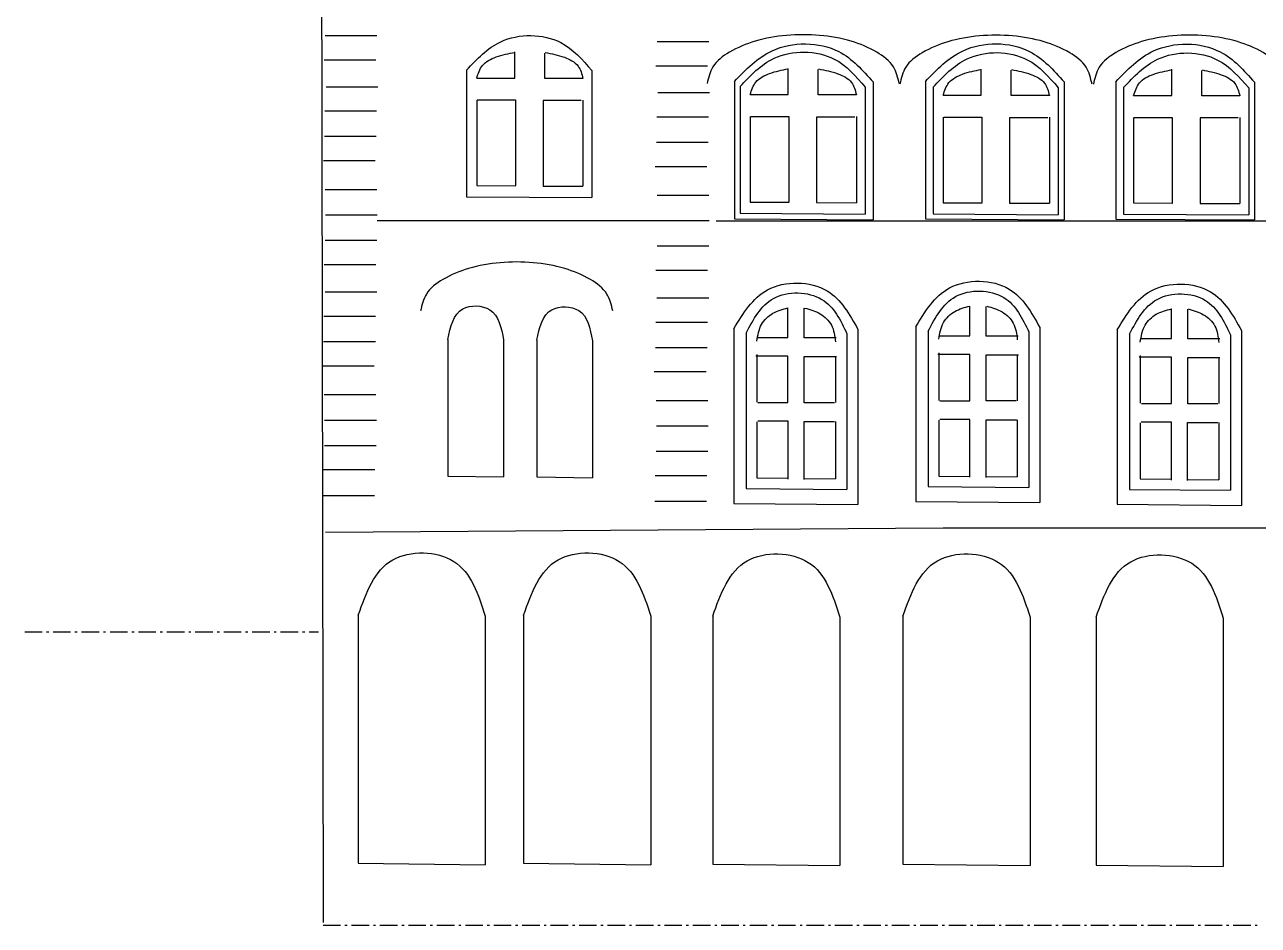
# Model space of a CAD drawing. Extents: x -12 to 217, y 107 to 256.
# Drawn here: x -12.1 to 100.7, y 106.9 to 189.2 of the extents above; entities that cross this region are included whole.
import ezdxf

# ---------------------------------------------------------------- set-up
doc = ezdxf.new("R2010")
doc.units = 0
doc.layers.add('Layer_1', color=7, linetype='CONTINUOUS')

msp = doc.modelspace()

# ---------------------------------------------------------------- linework, layer by layer
at = {"layer": 'Layer_1', "color": 7}
for points in [[(15.026657, 196.85255), (15.160928, 107.10499), (15.167528, 107.10504)], [(29.212071, 184.32529), (32.696323, 184.32529), (32.696321, 186.7179)], [(38.917363, 184.28778), (35.43311, 184.28778), (35.433113, 186.61165)], [(54.211566, 182.81758), (57.695816, 182.81758), (57.695816, 185.21019)], [(63.916856, 182.78007), (60.432606, 182.78007), (60.432606, 185.10395)], [(71.854716, 182.75809), (75.338966, 182.75809), (75.338966, 185.1507)], [(81.560006, 182.72058), (78.075756, 182.72058), (78.075756, 185.04445)], [(89.265746, 182.73106), (92.750006, 182.73106), (92.749996, 185.12367)], [(98.971036, 182.69355), (95.486786, 182.69355), (95.486786, 185.01743)], [(29.212071, 182.31772), (29.212071, 174.49722), (32.785475, 174.47532)], [(29.257669, 182.32179), (32.741922, 182.32179), (32.741922, 174.50577)], [(38.765251, 182.26944), (35.280998, 182.26944), (35.280998, 174.45342)], [(38.765254, 182.26944), (35.281001, 182.26944), (35.281001, 174.45342), (38.917363, 174.43772)], [(38.917363, 182.31529), (38.917363, 174.43774)], [(54.211566, 180.81001), (54.211566, 172.98952), (57.784966, 172.96762)], [(54.257166, 180.81408), (57.741416, 180.81408), (57.741416, 172.99806)], [(63.764746, 180.76173), (60.280496, 180.76173), (60.280496, 172.94571)], [(63.764746, 180.76173), (60.280496, 180.76173), (60.280496, 172.94571), (63.916856, 172.93001)], [(63.916856, 180.80758), (63.916856, 172.93003)], [(71.854716, 180.75052), (71.854716, 172.93002), (75.428116, 172.90812)], [(71.900316, 180.75459), (75.384566, 180.75459), (75.384566, 172.93857)], [(81.407896, 180.70224), (77.923646, 180.70224), (77.923646, 172.88622)], [(81.407896, 180.70224), (77.923646, 180.70224), (77.923646, 172.88622), (81.560006, 172.87052)], [(81.560006, 180.74809), (81.560006, 172.87054)], [(89.265746, 180.72349), (89.265746, 172.903), (92.839156, 172.8811)], [(89.311346, 180.72756), (92.795596, 180.72756), (92.795596, 172.91154)], [(98.818926, 180.67521), (95.334676, 180.67521), (95.334676, 172.85919)], [(98.818936, 180.67521), (95.334676, 180.67521), (95.334676, 172.85919), (98.971036, 172.84349)], [(98.971036, 180.72106), (98.971036, 172.84351)], [(54.867866, 160.5879), (57.660436, 160.5879), (57.660436, 163.3011)], [(62.083506, 160.55967), (59.154866, 160.55967), (59.154866, 163.27287)], [(71.499576, 160.75841), (74.292146, 160.75841), (74.292146, 163.47161)], [(78.715206, 160.73018), (75.786566, 160.73018), (75.786566, 163.44338)], [(89.922056, 160.50139), (92.714626, 160.50139), (92.714626, 163.21459)], [(97.137686, 160.47316), (94.209056, 160.47316), (94.209056, 163.18636)], [(26.56027, 160.42768), (26.56027, 147.922722), (31.667258, 147.847033)], [(31.667258, 160.379957), (31.667258, 147.847033)], [(34.691209, 160.351991), (34.691209, 147.847033), (39.798197, 147.771344)], [(39.798197, 160.304268), (39.798197, 147.771344)], [(54.816686, 159.03664), (54.816686, 154.68298)], [(71.554246, 154.82571), (74.292146, 154.82571), (74.292146, 159.0516), (71.353916, 159.0516)], [(71.448386, 159.20715), (71.448386, 154.85349)], [(78.536126, 154.79748), (75.786566, 154.79748), (75.786566, 159.02337), (78.737306, 159.02337)], [(78.631976, 159.06119), (78.631976, 154.82464)], [(54.922546, 154.6552), (57.660436, 154.6552), (57.660436, 158.88109), (54.722206, 158.88109)], [(61.904416, 154.62697), (59.154866, 154.62697), (59.154866, 158.85286), (62.105606, 158.85286)], [(62.000266, 158.89068), (62.000266, 154.65413)], [(89.976726, 154.56869), (92.714626, 154.56869), (92.714626, 158.79458), (89.776396, 158.79458)], [(89.870876, 158.95013), (89.870876, 154.59647)], [(96.958606, 154.54046), (94.209046, 154.54046), (94.209046, 158.76635), (97.159786, 158.76635)], [(97.054456, 158.80417), (97.054456, 154.56762)], [(54.816686, 152.88467), (54.816686, 147.76053), (57.638746, 147.73083)], [(57.671616, 147.64555), (57.671616, 152.94254), (54.905406, 152.94254)], [(59.143686, 147.61732), (59.143686, 152.91431), (61.909896, 152.91431)], [(62.000266, 152.91155), (62.000266, 147.68486)], [(71.448386, 153.05518), (71.448386, 147.93104), (74.270456, 147.90134)], [(74.303316, 147.81606), (74.303316, 153.11305), (71.537116, 153.11305)], [(75.775396, 147.78783), (75.775396, 153.08482), (78.541596, 153.08482)], [(78.631976, 153.08206), (78.631976, 147.85536)], [(89.870876, 152.79816), (89.870876, 147.67402), (92.692936, 147.64432)], [(92.725796, 147.55904), (92.725796, 152.85603), (89.959596, 152.85603)], [(94.197876, 147.53081), (94.197876, 152.8278), (96.964076, 152.8278)], [(97.054456, 152.82504), (97.054456, 147.59834)], [(75.822306, 147.88496), (78.631976, 147.85536)], [(59.190596, 147.71445), (62.000266, 147.68485)], [(94.244786, 147.62794), (97.054456, 147.59834)], [(18.376163, 135.207243), (18.376163, 112.534503), (29.99475, 112.397271)], [(29.99475, 135.120716), (29.99475, 112.397271)], [(33.495863, 135.207243), (33.495863, 112.534503), (45.11445, 112.397271)], [(45.11445, 135.120716), (45.11445, 112.397271)], [(50.784393, 135.120713), (50.784393, 112.447973), (62.40298, 112.310741)], [(62.40298, 135.034186), (62.40298, 112.310741)], [(68.172063, 135.120713), (68.172063, 112.447973), (79.79065, 112.310741)], [(79.79065, 135.034186), (79.79065, 112.310741)], [(85.838563, 135.034193), (85.838563, 112.361453), (97.45715, 112.224221)], [(97.45715, 134.947666), (97.45715, 112.224221)]]:
    msp.add_lwpolyline(points, dxfattribs=at)
at = {"layer": 'Layer_1', "color": 5}
for points in [[(15.366512, 188.20553), (20.094222, 188.20553)], [(45.704169, 187.67635), (50.431876, 187.67635)], [(15.257861, 185.98352), (19.985571, 185.98352)], [(28.29046, 185.054227), (28.29046, 173.468657), (39.731312, 173.398533)], [(39.731312, 185.010012), (39.731312, 173.398533)], [(45.595518, 185.45434), (50.323226, 185.45434)], [(52.775498, 184.015123), (52.775498, 171.443852), (65.450847, 171.367761)], [(65.450847, 183.967146), (65.450847, 171.367761)], [(70.227659, 184.019923), (70.227659, 171.448652), (82.903008, 171.372561)], [(82.903008, 183.971946), (82.903008, 171.372561)], [(87.638659, 183.992923), (87.638659, 171.421652), (100.314008, 171.345561)], [(100.314008, 183.944946), (100.314008, 171.345561)], [(15.43529, 183.53506), (20.163, 183.53506)], [(45.772947, 183.00588), (50.500656, 183.00588)], [(53.28999, 183.546527), (53.28999, 171.960957), (64.730842, 171.890833)], [(64.730842, 183.502312), (64.730842, 171.890833)], [(70.93316, 183.487027), (70.93316, 171.901457), (82.374012, 171.831333)], [(82.374012, 183.442812), (82.374012, 171.831333)], [(88.34416, 183.460027), (88.34416, 171.874457), (99.785012, 171.804333)], [(99.785012, 183.415812), (99.785012, 171.804333)], [(15.326642, 181.31304), (20.054352, 181.31304)], [(45.664299, 180.78387), (50.392006, 180.78387)], [(15.29772, 178.99959), (20.02543, 178.99959)], [(45.635377, 178.47042), (50.363086, 178.47042)], [(15.189072, 176.77758), (19.916782, 176.77758)], [(45.526729, 176.24841), (50.254436, 176.24841)], [(15.355161, 174.14854), (20.082871, 174.14854)], [(45.692818, 173.61937), (50.420526, 173.61937)], [(15.392171, 171.82249), (20.119881, 171.82249)], [(20.119881, 171.29332), (45.729828, 171.29332)], [(45.729828, 171.29332), (50.457536, 171.29332)], [(51.112786, 171.26471), (155.12075, 171.26471)], [(15.363252, 169.50904), (20.090962, 169.50904)], [(45.700907, 168.97987), (50.428616, 168.97987)], [(15.254601, 167.28703), (19.982311, 167.28703)], [(45.592258, 166.75786), (50.319966, 166.75786)], [(15.35206, 164.76667), (20.07977, 164.76667)], [(45.689717, 164.2375), (50.417426, 164.2375)], [(15.243412, 162.54467), (19.971122, 162.54467)], [(45.581069, 162.01549), (50.308776, 162.01549)], [(52.71413, 161.395753), (52.71413, 145.438284), (64.061181, 145.341698)], [(64.061181, 161.334853), (64.061181, 145.341698)], [(69.3458, 161.566253), (69.3458, 145.608784), (80.692851, 145.512198)], [(80.692851, 161.505353), (80.692851, 145.512198)], [(87.7683, 161.309253), (87.7683, 145.351784), (99.115351, 145.255198)], [(15.21449, 160.23122), (19.9422, 160.23122)], [(53.839855, 160.99844), (53.839855, 146.800445), (63.060085, 146.714508)], [(63.060085, 160.944255), (63.060085, 146.714508)], [(70.471555, 161.16894), (70.471555, 146.970945), (79.691785, 146.885008)], [(79.691785, 161.114755), (79.691785, 146.885008)], [(88.894055, 160.91194), (88.894055, 146.713945), (98.114285, 146.628008)], [(98.114285, 160.857755), (98.114285, 146.628008)], [(99.115351, 161.248353), (99.115351, 145.255198)], [(45.552147, 159.70204), (50.279856, 159.70204)], [(15.105842, 158.0092), (19.833552, 158.0092)], [(45.443499, 157.48003), (50.171206, 157.48003)], [(15.271931, 155.38016), (19.999641, 155.38016)], [(45.609588, 154.85099), (50.337296, 154.85099)], [(15.308941, 153.0541), (20.036651, 153.0541)], [(45.646598, 152.52493), (50.374306, 152.52493)], [(15.280022, 150.74065), (20.007732, 150.74065)], [(45.617677, 150.21148), (50.345386, 150.21148)], [(15.171371, 148.51865), (19.899081, 148.51865)], [(45.509028, 147.98947), (50.236736, 147.98947)], [(15.145723, 146.15515), (19.873432, 146.15515)], [(45.483377, 145.62598), (50.211086, 145.62598)], [(15.387144, 142.79387), (71.863856, 143.19881)], [(71.863856, 143.1988), (133.76674, 143.1988)]]:
    msp.add_lwpolyline(points, dxfattribs=at)
for points, knots in [([(28.29046, 185.054227), (29.231613, 186.0602), (31.44985, 188.431214), (36.796805, 188.401709), (38.877384, 185.996985), (39.731312, 185.010019)], [0, 0, 0, 0, 4.046511, 9.537362, 13.359792, 13.359792, 13.359792, 13.359792]), ([(67.836383, 183.81255), (67.708061, 184.355066), (67.420945, 185.568933), (65.657057, 186.872094), (63.358266, 187.817706), (60.534857, 188.3113), (57.567613, 188.3113), (54.744204, 187.817706), (52.445414, 186.872094), (50.681526, 185.568933), (50.394409, 184.355066), (50.266088, 183.81255)], [0, 0, 0, 0, 1.628454, 3.643632, 6.196662, 9.127215, 12.149042, 15.079596, 17.632625, 19.647803, 21.276256, 21.276256, 21.276256, 21.276256]), ([(52.775498, 184.015123), (53.822349, 185.105687), (56.301692, 187.688562), (62.17303, 187.658892), (64.500697, 185.037288), (65.450847, 183.967154)], [0, 0, 0, 0, 4.445616, 10.528922, 14.72492, 14.72492, 14.72492, 14.72492]), ([(85.464065, 183.7683), (85.335743, 184.310816), (85.048627, 185.524683), (83.284739, 186.827844), (80.985948, 187.773456), (78.162539, 188.26705), (75.195295, 188.26705), (72.371886, 187.773456), (70.073095, 186.827844), (68.309207, 185.524683), (68.022091, 184.310816), (67.893769, 183.7683)], [0, 0, 0, 0, 1.628454, 3.643632, 6.196662, 9.127215, 12.149042, 15.079596, 17.632626, 19.647803, 21.276257, 21.276257, 21.276257, 21.276257]), ([(70.227659, 184.019923), (71.27451, 185.110487), (73.753853, 187.693362), (79.625191, 187.663692), (81.952858, 185.042088), (82.903008, 183.971954)], [0, 0, 0, 0, 4.445616, 10.528922, 14.72492, 14.72492, 14.72492, 14.72492]), ([(103.15777, 183.77621), (103.029449, 184.318725), (102.742333, 185.532592), (100.978447, 186.835754), (98.679658, 187.781367), (95.856249, 188.27496), (92.889005, 188.27496), (90.065596, 187.781366), (87.766806, 186.835754), (86.002918, 185.532593), (85.715801, 184.318726), (85.58748, 183.77621)], [0, 0, 0, 0, 1.628453, 3.64363, 6.196658, 9.127212, 12.149038, 15.079592, 17.632621, 19.647799, 21.276253, 21.276253, 21.276253, 21.276253]), ([(87.638659, 183.992923), (88.68551, 185.083487), (91.164853, 187.666362), (97.036191, 187.636692), (99.363858, 185.015088), (100.314008, 183.944954)], [0, 0, 0, 0, 4.445616, 10.528922, 14.72492, 14.72492, 14.72492, 14.72492]), ([(53.28999, 183.546527), (54.231143, 184.5525), (56.44938, 186.923514), (61.796335, 186.894009), (63.876914, 184.489285), (64.730842, 183.502319)], [0, 0, 0, 0, 4.046511, 9.537362, 13.359792, 13.359792, 13.359792, 13.359792]), ([(70.93316, 183.487027), (71.874313, 184.493), (74.09255, 186.864014), (79.439505, 186.834509), (81.520084, 184.429785), (82.374012, 183.442819)], [0, 0, 0, 0, 4.046511, 9.537362, 13.359792, 13.359792, 13.359792, 13.359792]), ([(88.34416, 183.460027), (89.285313, 184.466), (91.50355, 186.837014), (96.850505, 186.807509), (98.931084, 184.402785), (99.785012, 183.415819)], [0, 0, 0, 0, 4.046511, 9.537362, 13.359792, 13.359792, 13.359792, 13.359792]), ([(41.646319, 163.03233), (41.517997, 163.574846), (41.230881, 164.788713), (39.466993, 166.091874), (37.168202, 167.037486), (34.344793, 167.53108), (31.37755, 167.53108), (28.554141, 167.037486), (26.25535, 166.091874), (24.491462, 164.788713), (24.204346, 163.574846), (24.076024, 163.03233)], [0, 0, 0, 0, 1.628454, 3.643632, 6.196662, 9.127215, 12.149041, 15.079595, 17.632624, 19.647802, 21.276256, 21.276256, 21.276256, 21.276256]), ([(52.71413, 161.395753), (53.566511, 162.806108), (55.403685, 165.845909), (61.602888, 165.758313), (63.294676, 162.714111), (64.061181, 161.334862)], [0, 0, 0, 0, 4.713981, 10.160252, 14.671944, 14.671944, 14.671944, 14.671944]), ([(69.3458, 161.566253), (70.198181, 162.976608), (72.035355, 166.016409), (78.234558, 165.928813), (79.926346, 162.884611), (80.692851, 161.505362)], [0, 0, 0, 0, 4.713981, 10.160252, 14.671944, 14.671944, 14.671944, 14.671944]), ([(53.839855, 160.99844), (54.506675, 162.260865), (55.903536, 164.905408), (61.185253, 164.816413), (62.462993, 162.177456), (63.060085, 160.944264)], [0, 0, 0, 0, 4.042341, 8.467943, 12.350256, 12.350256, 12.350256, 12.350256]), ([(70.471555, 161.16894), (71.138375, 162.431365), (72.535236, 165.075908), (77.816953, 164.986913), (79.094693, 162.347956), (79.691785, 161.114764)], [0, 0, 0, 0, 4.042341, 8.467943, 12.350256, 12.350256, 12.350256, 12.350256]), ([(87.7683, 161.309253), (88.620681, 162.719608), (90.457855, 165.759409), (96.657058, 165.671813), (98.348846, 162.627611), (99.115351, 161.248362)], [0, 0, 0, 0, 4.713981, 10.160252, 14.671944, 14.671944, 14.671944, 14.671944]), ([(88.894055, 160.91194), (89.560875, 162.174365), (90.957736, 164.818908), (96.239453, 164.729913), (97.517193, 162.090956), (98.114285, 160.857764)], [0, 0, 0, 0, 4.042341, 8.467943, 12.350256, 12.350256, 12.350256, 12.350256]), ([(-12.1147, 133.695), (-12.051093, 133.695), (-11.805344, 133.695), (-11.271944, 133.695), (-10.802152, 133.695), (-10.5145, 133.695)], [0, 0, 0, 0, 0.190822, 0.737244, 1.6002, 1.6002, 1.6002, 1.6002]), ([(-10.1137, 133.695), (-10.091751, 133.695), (-10.047553, 133.695), (-9.980807, 133.695), (-9.936009, 133.695), (-9.91346, 133.695)], [0, 0, 0, 0, 0.065847, 0.132593, 0.20024, 0.20024, 0.20024, 0.20024]), ([(-9.51397, 133.695), (-9.347488, 133.695), (-9.003071, 133.695), (-8.470028, 133.695), (-8.103466, 133.695), (-7.91484, 133.695)], [0, 0, 0, 0, 0.499445, 1.033252, 1.59913, 1.59913, 1.59913, 1.59913]), ([(-7.51518, 133.695), (-7.493101, 133.695), (-7.448831, 133.695), (-7.382258, 133.695), (-7.337763, 133.695), (-7.31546, 133.695)], [0, 0, 0, 0, 0.066237, 0.13281, 0.19972, 0.19972, 0.19972, 0.19972]), ([(-6.91507, 133.695), (-6.742405, 133.695), (-6.391763, 133.695), (-5.858243, 133.695), (-5.497389, 133.695), (-5.31451, 133.695)], [0, 0, 0, 0, 0.517996, 1.051924, 1.60056, 1.60056, 1.60056, 1.60056]), ([(-4.91474, 133.695), (-4.89253, 133.695), (-4.848052, 133.695), (-4.781249, 133.695), (-4.736655, 133.695), (-4.71433, 133.695)], [0, 0, 0, 0, 0.066629, 0.133434, 0.20041, 0.20041, 0.20041, 0.20041]), ([(-4.31389, 133.695), (-4.138744, 133.695), (-3.785688, 133.695), (-3.252254, 133.695), (-2.893967, 133.695), (-2.71359, 133.695)], [0, 0, 0, 0, 0.525437, 1.05917, 1.6003, 1.6003, 1.6003, 1.6003]), ([(-2.31331, 133.695), (-2.291116, 133.695), (-2.2467, 133.695), (-2.180037, 133.695), (-2.135568, 133.695), (-2.11332, 133.695)], [0, 0, 0, 0, 0.066583, 0.133247, 0.19999, 0.19999, 0.19999, 0.19999]), ([(-1.71328, 133.695), (-1.536697, 133.695), (-1.182326, 133.695), (-0.64922, 133.695), (-0.292697, 133.695), (-0.113962, 133.695)], [0, 0, 0, 0, 0.529748, 1.063114, 1.599318, 1.599318, 1.599318, 1.599318]), ([(0.285028, 133.695), (0.307242, 133.695), (0.351676, 133.695), (0.418338, 133.695), (0.462786, 133.695), (0.485013, 133.695)], [0, 0, 0, 0, 0.066641, 0.133303, 0.199985, 0.199985, 0.199985, 0.199985]), ([(0.884207, 133.695), (1.062034, 133.695), (1.417641, 133.695), (1.950732, 133.695), (2.305996, 133.695), (2.48348, 133.695)], [0, 0, 0, 0, 0.533481, 1.066821, 1.599273, 1.599273, 1.599273, 1.599273]), ([(2.88368, 133.695), (2.90597, 133.695), (2.950538, 133.695), (3.017371, 133.695), (3.061914, 133.695), (3.08418, 133.695)], [0, 0, 0, 0, 0.06687, 0.133703, 0.2005, 0.2005, 0.2005, 0.2005]), ([(3.48416, 133.695), (3.663355, 133.695), (4.020417, 133.695), (4.553747, 133.695), (4.907881, 133.695), (5.08415, 133.695)], [0, 0, 0, 0, 0.537586, 1.071184, 1.59999, 1.59999, 1.59999, 1.59999]), ([(5.48441, 133.695), (5.50669, 133.695), (5.551216, 133.695), (5.617952, 133.695), (5.662409, 133.695), (5.68462, 133.695)], [0, 0, 0, 0, 0.06684, 0.133577, 0.20021, 0.20021, 0.20021, 0.20021]), ([(6.08411, 133.695), (6.265146, 133.695), (6.624202, 133.695), (7.157939, 133.695), (7.510639, 133.695), (7.68532, 133.695)], [0, 0, 0, 0, 0.543109, 1.077168, 1.60121, 1.60121, 1.60121, 1.60121]), ([(8.08492, 133.695), (8.107173, 133.695), (8.151611, 133.695), (8.218164, 133.695), (8.262465, 133.695), (8.28458, 133.695)], [0, 0, 0, 0, 0.066759, 0.133314, 0.19966, 0.19966, 0.19966, 0.19966]), ([(8.68481, 133.695), (8.868622, 133.695), (9.230289, 133.695), (9.763386, 133.695), (10.11267, 133.695), (10.2841, 133.695)], [0, 0, 0, 0, 0.551437, 1.084999, 1.59929, 1.59929, 1.59929, 1.59929]), ([(10.6837, 133.695), (10.706132, 133.695), (10.750856, 133.695), (10.817722, 133.695), (10.862157, 133.695), (10.8843, 133.695)], [0, 0, 0, 0, 0.067296, 0.13417, 0.2006, 0.2006, 0.2006, 0.2006]), ([(11.2846, 133.695), (11.477219, 133.695), (11.848011, 133.695), (12.381511, 133.695), (12.722393, 133.695), (12.8851, 133.695)], [0, 0, 0, 0, 0.577856, 1.112378, 1.6005, 1.6005, 1.6005, 1.6005]), ([(13.2858, 133.695), (13.30849, 133.695), (13.353389, 133.695), (13.420022, 133.695), (13.463965, 133.695), (13.4857, 133.695)], [0, 0, 0, 0, 0.06807, 0.134696, 0.1999, 0.1999, 0.1999, 0.1999]), ([(13.8852, 133.695), (14.042437, 133.695), (14.297667, 133.695), (14.586667, 133.695), (14.71843, 133.695), (14.7522, 133.695)], [0, 0, 0, 0, 0.471711, 0.765689, 0.867, 0.867, 0.867, 0.867]), ([(15.1679, 106.852), (15.228685, 106.852), (15.468744, 106.852), (16.001944, 106.852), (16.474359, 106.852), (16.7675, 106.852)], [0, 0, 0, 0, 0.182356, 0.720178, 1.5996, 1.5996, 1.5996, 1.5996]), ([(17.168, 106.852), (17.189843, 106.852), (17.233878, 106.852), (17.300444, 106.852), (17.345168, 106.852), (17.3677, 106.852)], [0, 0, 0, 0, 0.06553, 0.132104, 0.1997, 0.1997, 0.1997, 0.1997]), ([(17.7686, 106.852), (17.933054, 106.852), (18.275333, 106.852), (18.8086, 106.852), (19.177412, 106.852), (19.3684, 106.852)], [0, 0, 0, 0, 0.493363, 1.026837, 1.5998, 1.5998, 1.5998, 1.5998]), ([(19.7682, 106.852), (19.790202, 106.852), (19.834356, 106.852), (19.900822, 106.852), (19.945286, 106.852), (19.9676, 106.852)], [0, 0, 0, 0, 0.066007, 0.132459, 0.1994, 0.1994, 0.1994, 0.1994]), ([(20.3676, 106.852), (20.538216, 106.852), (20.886744, 106.852), (21.420378, 106.852), (21.783395, 106.852), (21.9685, 106.852)], [0, 0, 0, 0, 0.511848, 1.045585, 1.6009, 1.6009, 1.6009, 1.6009]), ([(22.3694, 106.852), (22.391586, 106.852), (22.436056, 106.852), (22.502889, 106.852), (22.547536, 106.852), (22.5699, 106.852)], [0, 0, 0, 0, 0.066559, 0.133407, 0.2005, 0.2005, 0.2005, 0.2005]), ([(22.9696, 106.852), (23.142457, 106.852), (23.493111, 106.852), (24.026444, 106.852), (24.386921, 106.852), (24.5696, 106.852)], [0, 0, 0, 0, 0.51857, 1.051963, 1.6, 1.6, 1.6, 1.6]), ([(24.9694, 106.852), (24.991567, 106.852062), (25.035967, 106.852186), (25.102666, 106.852816), (25.1472, 106.852938), (25.1695, 106.853)], [0, 0, 0, 0, 0.066501, 0.133202, 0.200103, 0.200103, 0.200103, 0.200103]), ([(25.5693, 106.853), (25.743369, 106.853), (26.095211, 106.853), (26.628478, 106.853), (26.987675, 106.853), (27.1691, 106.853)], [0, 0, 0, 0, 0.522207, 1.055526, 1.5998, 1.5998, 1.5998, 1.5998]), ([(27.57, 106.853), (27.592165, 106.853), (27.636556, 106.853), (27.703222, 106.853), (27.747723, 106.853), (27.77, 106.853)], [0, 0, 0, 0, 0.066496, 0.13317, 0.2, 0.2, 0.2, 0.2]), ([(28.1698, 106.853), (28.344581, 106.853), (28.697078, 106.853), (29.230178, 106.853), (29.588496, 106.853), (29.7691, 106.853)], [0, 0, 0, 0, 0.524344, 1.057489, 1.5993, 1.5993, 1.5993, 1.5993]), ([(30.17, 106.853), (30.192231, 106.853), (30.236744, 106.853), (30.303578, 106.853), (30.34818, 106.853), (30.3705, 106.853)], [0, 0, 0, 0, 0.066693, 0.133541, 0.2005, 0.2005, 0.2005, 0.2005]), ([(30.7703, 106.853), (30.945651, 106.853), (31.298767, 106.853), (31.832033, 106.853), (32.189949, 106.853), (32.3701, 106.853)], [0, 0, 0, 0, 0.526052, 1.059348, 1.5998, 1.5998, 1.5998, 1.5998]), ([(32.7699, 106.853), (32.792054, 106.853), (32.8364, 106.853), (32.902967, 106.853), (32.947379, 106.853), (32.9696, 106.853)], [0, 0, 0, 0, 0.066463, 0.133037, 0.1997, 0.1997, 0.1997, 0.1997]), ([(33.3691, 106.853), (33.54486, 106.853), (33.898411, 106.853), (34.431744, 106.853), (34.789317, 106.853), (34.9691, 106.853)], [0, 0, 0, 0, 0.527281, 1.060652, 1.6, 1.6, 1.6, 1.6]), ([(35.3693, 106.853), (35.391578, 106.853), (35.436156, 106.853), (35.503056, 106.853), (35.547678, 106.853), (35.57, 106.853)], [0, 0, 0, 0, 0.066833, 0.133733, 0.2007, 0.2007, 0.2007, 0.2007]), ([(35.97, 106.853), (36.145999, 106.853062), (36.499722, 106.853187), (37.032889, 106.853817), (37.390057, 106.853939), (37.5695, 106.854)], [0, 0, 0, 0, 0.527996, 1.061171, 1.5995, 1.5995, 1.5995, 1.5995]), ([(37.9686, 106.854), (37.990811, 106.854), (38.035256, 106.854), (38.101956, 106.854), (38.146444, 106.854), (38.1687, 106.854)], [0, 0, 0, 0, 0.066633, 0.133333, 0.2001, 0.2001, 0.2001, 0.2001]), ([(38.5681, 106.854), (38.744264, 106.854), (39.098111, 106.854), (39.631144, 106.854), (39.988014, 106.854), (40.1672, 106.854)], [0, 0, 0, 0, 0.528493, 1.061541, 1.5991, 1.5991, 1.5991, 1.5991]), ([(40.567, 106.854), (40.589243, 106.854), (40.633744, 106.854), (40.700511, 106.854), (40.745035, 106.854), (40.7673, 106.854)], [0, 0, 0, 0, 0.06673, 0.133504, 0.2003, 0.2003, 0.2003, 0.2003]), ([(41.1669, 106.854), (41.343441, 106.854), (41.697856, 106.854), (42.231456, 106.854), (42.588515, 106.854), (42.7677, 106.854)], [0, 0, 0, 0, 0.529622, 1.063244, 1.6008, 1.6008, 1.6008, 1.6008]), ([(43.1684, 106.854), (43.190544, 106.854), (43.234856, 106.854), (43.301356, 106.854), (43.345711, 106.854), (43.3679, 106.854)], [0, 0, 0, 0, 0.066433, 0.132933, 0.1995, 0.1995, 0.1995, 0.1995]), ([(43.7679, 106.854), (43.944488, 106.854), (44.298833, 106.854), (44.8321, 106.854), (45.188779, 106.854), (45.3677, 106.854)], [0, 0, 0, 0, 0.529763, 1.063037, 1.5998, 1.5998, 1.5998, 1.5998]), ([(45.7676, 106.854), (45.789819, 106.854), (45.834278, 106.854), (45.900978, 106.854), (45.945459, 106.854), (45.9677, 106.854)], [0, 0, 0, 0, 0.066656, 0.133378, 0.2001, 0.2001, 0.2001, 0.2001]), ([(46.3677, 106.854), (46.544398, 106.854), (46.898844, 106.854), (47.432078, 106.854), (47.788614, 106.854), (47.9674, 106.854)], [0, 0, 0, 0, 0.530093, 1.063341, 1.5997, 1.5997, 1.5997, 1.5997]), ([(48.3674, 106.854), (48.389611, 106.854), (48.434056, 106.854), (48.500756, 106.854), (48.545244, 106.854), (48.5675, 106.854)], [0, 0, 0, 0, 0.066633, 0.133333, 0.2001, 0.2001, 0.2001, 0.2001]), ([(48.9684, 106.855), (49.145165, 106.855), (49.499622, 106.855), (50.032689, 106.855), (50.38899, 106.855), (50.5676, 106.855)], [0, 0, 0, 0, 0.530296, 1.06337, 1.5992, 1.5992, 1.5992, 1.5992]), ([(50.9677, 106.855), (50.989844, 106.855), (51.034156, 106.855), (51.100656, 106.855), (51.145011, 106.855), (51.1672, 106.855)], [0, 0, 0, 0, 0.066433, 0.132933, 0.1995, 0.1995, 0.1995, 0.1995]), ([(51.5667, 106.855), (51.743546, 106.855), (52.098067, 106.855), (52.6311, 106.855), (52.987288, 106.855), (53.1658, 106.855)], [0, 0, 0, 0, 0.530537, 1.063563, 1.5991, 1.5991, 1.5991, 1.5991]), ([(53.5649, 106.855), (53.587201, 106.855), (53.631811, 106.855), (53.698744, 106.855), (53.743377, 106.855), (53.7657, 106.855)], [0, 0, 0, 0, 0.066904, 0.13383, 0.2008, 0.2008, 0.2008, 0.2008]), ([(54.1652, 106.855), (54.34222, 106.855), (54.697022, 106.855), (55.230356, 106.855), (55.586669, 106.855), (55.7652, 106.855)], [0, 0, 0, 0, 0.531059, 1.064407, 1.6, 1.6, 1.6, 1.6]), ([(56.1661, 106.855), (56.18821, 106.855), (56.232444, 106.855), (56.298811, 106.855), (56.343068, 106.855), (56.3652, 106.855)], [0, 0, 0, 0, 0.06633, 0.132704, 0.1991, 0.1991, 0.1991, 0.1991]), ([(56.7651, 106.855), (56.942186, 106.855), (57.297056, 106.855), (57.830389, 106.855), (58.186636, 106.855), (58.3651, 106.855)], [0, 0, 0, 0, 0.531259, 1.064607, 1.6, 1.6, 1.6, 1.6]), ([(58.7645, 106.855), (58.786644, 106.855), (58.830956, 106.855), (58.897456, 106.855), (58.941811, 106.855), (58.964, 106.855)], [0, 0, 0, 0, 0.066433, 0.132933, 0.1995, 0.1995, 0.1995, 0.1995]), ([(59.3634, 106.855), (59.54051, 106.855002), (59.895344, 106.855007), (60.428511, 106.855194), (60.784568, 106.855731), (60.9629, 106.856)], [0, 0, 0, 0, 0.53133, 1.064504, 1.599501, 1.599501, 1.599501, 1.599501]), ([(61.3624, 106.856), (61.384568, 106.856), (61.428911, 106.856), (61.495444, 106.856), (61.53981, 106.856), (61.562, 106.856)], [0, 0, 0, 0, 0.066504, 0.13303, 0.1996, 0.1996, 0.1996, 0.1996]), ([(61.9615, 106.856), (62.13882, 106.856), (62.494022, 106.856), (63.027656, 106.856), (63.383969, 106.856), (63.5624, 106.856)], [0, 0, 0, 0, 0.531959, 1.065607, 1.6009, 1.6009, 1.6009, 1.6009]), ([(63.9615, 106.856), (63.983635, 106.856), (64.027911, 106.856), (64.094344, 106.856), (64.138643, 106.856), (64.1608, 106.856)], [0, 0, 0, 0, 0.066404, 0.13283, 0.1993, 0.1993, 0.1993, 0.1993]), ([(64.5609, 106.856), (64.738156, 106.856), (65.093178, 106.856), (65.626478, 106.856), (65.982522, 106.856), (66.1608, 106.856)], [0, 0, 0, 0, 0.531767, 1.065067, 1.5999, 1.5999, 1.5999, 1.5999]), ([(66.5611, 106.856), (66.58331, 106.856), (66.627744, 106.856), (66.694411, 106.856), (66.738868, 106.856), (66.7611, 106.856)], [0, 0, 0, 0, 0.06663, 0.133304, 0.2, 0.2, 0.2, 0.2]), ([(67.1611, 106.856), (67.338433, 106.856), (67.693567, 106.856), (68.226967, 106.856), (68.583033, 106.856), (68.7613, 106.856)], [0, 0, 0, 0, 0.532, 1.0654, 1.6002, 1.6002, 1.6002, 1.6002]), ([(69.1611, 106.856), (69.183358, 106.856), (69.227867, 106.856), (69.294633, 106.856), (69.339142, 106.856), (69.3614, 106.856)], [0, 0, 0, 0, 0.066774, 0.133526, 0.2003, 0.2003, 0.2003, 0.2003]), ([(69.762, 106.856), (69.939419, 106.856), (70.294678, 106.856), (70.828178, 106.856), (71.184259, 106.856), (71.3625, 106.856)], [0, 0, 0, 0, 0.532256, 1.065778, 1.6005, 1.6005, 1.6005, 1.6005]), ([(71.7626, 106.856), (71.78471, 106.856), (71.828944, 106.856), (71.895311, 106.856), (71.939568, 106.856), (71.9617, 106.856)], [0, 0, 0, 0, 0.06633, 0.132704, 0.1991, 0.1991, 0.1991, 0.1991]), ([(72.3624, 106.856), (72.539797, 106.856269), (72.894978, 106.856808), (73.428311, 106.856993), (73.784247, 106.856998), (73.9624, 106.857)], [0, 0, 0, 0, 0.532193, 1.065541, 1.600001, 1.600001, 1.600001, 1.600001]), ([(74.9635, 106.857), (75.140909, 106.857), (75.496067, 106.857), (76.0293, 106.857), (76.385125, 106.857), (76.5632, 106.857)], [0, 0, 0, 0, 0.532226, 1.065474, 1.5997, 1.5997, 1.5997, 1.5997]), ([(76.9632, 106.857), (76.985501, 106.857), (77.030111, 106.857), (77.097044, 106.857), (77.141677, 106.857), (77.164, 106.857)], [0, 0, 0, 0, 0.066904, 0.13383, 0.2008, 0.2008, 0.2008, 0.2008]), ([(77.5631, 106.857), (77.740577, 106.857), (78.095811, 106.857), (78.629078, 106.857), (78.984868, 106.857), (79.1629, 106.857)], [0, 0, 0, 0, 0.53243, 1.065704, 1.5998, 1.5998, 1.5998, 1.5998]), ([(80.1639, 106.857), (80.341456, 106.857), (80.696811, 106.857), (81.230211, 106.857), (81.586056, 106.857), (81.7641, 106.857)], [0, 0, 0, 0, 0.532667, 1.066067, 1.6002, 1.6002, 1.6002, 1.6002]), ([(82.1632, 106.857), (82.18531, 106.857), (82.229544, 106.857), (82.295911, 106.857), (82.340168, 106.857), (82.3623, 106.857)], [0, 0, 0, 0, 0.06633, 0.132704, 0.1991, 0.1991, 0.1991, 0.1991]), ([(82.7626, 106.857), (82.940253, 106.857), (83.295789, 106.857), (83.829422, 106.857), (84.185402, 106.857), (84.3635, 106.857)], [0, 0, 0, 0, 0.532959, 1.066607, 1.6009, 1.6009, 1.6009, 1.6009]), ([(84.7625, 106.858), (84.784625, 106.858), (84.828867, 106.858), (84.895233, 106.858), (84.939475, 106.858), (84.9616, 106.858)], [0, 0, 0, 0, 0.066374, 0.132726, 0.1991, 0.1991, 0.1991, 0.1991]), ([(85.3618, 106.858), (85.539332, 106.858), (85.894589, 106.858), (86.427756, 106.858), (86.78339, 106.858), (86.9613, 106.858)], [0, 0, 0, 0, 0.532596, 1.06577, 1.5995, 1.5995, 1.5995, 1.5995]), ([(87.362, 106.858), (87.384209, 106.858), (87.428633, 106.858), (87.495267, 106.858), (87.539691, 106.858), (87.5619, 106.858)], [0, 0, 0, 0, 0.066626, 0.133274, 0.1999, 0.1999, 0.1999, 0.1999]), ([(87.9614, 106.858), (88.139088, 106.858), (88.494633, 106.858), (89.0282, 106.858), (89.384079, 106.858), (89.5621, 106.858)], [0, 0, 0, 0, 0.533063, 1.066637, 1.6007, 1.6007, 1.6007, 1.6007]), ([(89.9617, 106.858), (89.983975, 106.858), (90.028533, 106.858), (90.095367, 106.858), (90.139925, 106.858), (90.1622, 106.858)], [0, 0, 0, 0, 0.066826, 0.133674, 0.2005, 0.2005, 0.2005, 0.2005]), ([(90.5627, 106.858), (90.740332, 106.858), (91.095722, 106.858), (91.628989, 106.858), (91.984623, 106.858), (92.1625, 106.858)], [0, 0, 0, 0, 0.532896, 1.06617, 1.5998, 1.5998, 1.5998, 1.5998]), ([(92.5627, 106.858), (92.584891, 106.858), (92.629267, 106.858), (92.695833, 106.858), (92.740209, 106.858), (92.7624, 106.858)], [0, 0, 0, 0, 0.066574, 0.133126, 0.1997, 0.1997, 0.1997, 0.1997]), ([(93.1634, 106.858), (93.341079, 106.858), (93.696533, 106.858), (94.229867, 106.858), (94.585521, 106.858), (94.7634, 106.858)], [0, 0, 0, 0, 0.533037, 1.066363, 1.6, 1.6, 1.6, 1.6]), ([(95.1637, 106.858), (95.186001, 106.858), (95.230611, 106.858), (95.297544, 106.858), (95.342177, 106.858), (95.3645, 106.858)], [0, 0, 0, 0, 0.066904, 0.13383, 0.2008, 0.2008, 0.2008, 0.2008]), ([(95.7654, 106.858), (95.943133, 106.858062), (96.298667, 106.858185), (96.832067, 106.858815), (97.187733, 106.858938), (97.3656, 106.859)], [0, 0, 0, 0, 0.5332, 1.0666, 1.6002, 1.6002, 1.6002, 1.6002]), ([(97.7655, 106.859), (97.787658, 106.859), (97.831967, 106.859), (97.898433, 106.859), (97.942742, 106.859), (97.9649, 106.859)], [0, 0, 0, 0, 0.066474, 0.132926, 0.1994, 0.1994, 0.1994, 0.1994]), ([(98.3652, 106.859), (98.542856, 106.859), (98.898211, 106.859), (99.431311, 106.859), (99.786756, 106.859), (99.9645, 106.859)], [0, 0, 0, 0, 0.532967, 1.066067, 1.5993, 1.5993, 1.5993, 1.5993]), ([(100.365, 106.859), (100.387321, 106.859), (100.431889, 106.859), (100.498556, 106.859), (100.542901, 106.859), (100.565, 106.859)], [0, 0, 0, 0, 0.066963, 0.133704, 0.2, 0.2, 0.2, 0.2])]:
    msp.add_open_spline(points, degree=3, knots=knots, dxfattribs=at)
at = {"layer": 'Layer_1', "color": 7}
for points, knots in [([(29.212071, 184.32529), (29.346808, 184.739518), (29.638529, 185.636375), (31.074998, 186.364164), (32.119972, 186.565206), (32.688267, 186.67454)], [0, 0, 0, 0, 1.262004, 2.732398, 4.485393, 4.485393, 4.485393, 4.485393]), ([(35.465111, 186.66739), (36.050224, 186.552019), (37.113524, 186.34236), (38.583613, 185.610603), (38.813465, 184.699589), (38.917363, 184.28779)], [0, 0, 0, 0, 1.813324, 3.295275, 4.517725, 4.517725, 4.517725, 4.517725]), ([(54.211566, 182.81758), (54.346304, 183.23181), (54.638026, 184.128667), (56.074491, 184.856458), (57.119463, 185.057504), (57.687756, 185.16684)], [0, 0, 0, 0, 1.26201, 2.732401, 4.485392, 4.485392, 4.485392, 4.485392]), ([(60.464606, 185.15969), (61.049718, 185.044316), (62.113016, 184.834652), (63.583104, 184.102898), (63.812957, 183.191887), (63.916856, 182.78009)], [0, 0, 0, 0, 1.813324, 3.295274, 4.517719, 4.517719, 4.517719, 4.517719]), ([(71.854716, 182.75809), (71.989454, 183.172318), (72.281179, 184.069173), (73.717645, 184.796965), (74.76262, 184.998006), (75.330916, 185.10734)], [0, 0, 0, 0, 1.262006, 2.732398, 4.485395, 4.485395, 4.485395, 4.485395]), ([(78.107756, 185.10019), (78.692868, 184.984819), (79.756167, 184.77516), (81.226256, 184.043403), (81.456108, 183.132389), (81.560006, 182.72059)], [0, 0, 0, 0, 1.813322, 3.295273, 4.517724, 4.517724, 4.517724, 4.517724]), ([(89.265746, 182.73106), (89.400485, 183.14529), (89.69221, 184.042148), (91.128678, 184.769938), (92.173652, 184.970984), (92.741946, 185.08032)], [0, 0, 0, 0, 1.262011, 2.732406, 4.485399, 4.485399, 4.485399, 4.485399]), ([(95.518786, 185.07317), (96.1039, 184.957796), (97.167199, 184.748133), (98.637286, 184.016377), (98.867138, 183.105367), (98.971036, 182.69357)], [0, 0, 0, 0, 1.813328, 3.295277, 4.517721, 4.517721, 4.517721, 4.517721]), ([(26.56027, 160.42768), (26.813786, 161.582397), (27.266612, 163.644935), (31.064489, 163.521434), (31.452505, 161.499201), (31.667258, 160.379964)], [0, 0, 0, 0, 3.118913, 5.570957, 8.610193, 8.610193, 8.610193, 8.610193]), ([(34.691209, 160.351991), (34.944724, 161.506708), (35.397551, 163.569246), (39.195428, 163.445745), (39.583444, 161.423512), (39.798197, 160.304275)], [0, 0, 0, 0, 3.118913, 5.570957, 8.610193, 8.610193, 8.610193, 8.610193]), ([(54.816686, 160.26548), (54.905664, 160.803501), (55.074788, 161.826133), (56.241431, 162.933649), (57.185567, 163.182712), (57.661906, 163.30837)], [0, 0, 0, 0, 1.598923, 3.039122, 4.50562, 4.50562, 4.50562, 4.50562]), ([(59.198966, 163.29667), (59.686373, 163.161063), (60.642549, 162.895035), (61.813562, 161.772994), (61.936506, 160.748891), (62.000266, 160.21778)], [0, 0, 0, 0, 1.508484, 2.959285, 4.522259, 4.522259, 4.522259, 4.522259]), ([(71.448386, 160.43599), (71.537364, 160.97401), (71.706488, 161.996642), (72.873132, 163.104153), (73.817267, 163.35322), (74.293606, 163.47888)], [0, 0, 0, 0, 1.598921, 3.039118, 4.505618, 4.505618, 4.505618, 4.505618]), ([(75.830666, 163.46718), (76.318075, 163.331574), (77.274254, 163.065547), (78.445271, 161.943505), (78.568216, 160.919401), (78.631976, 160.38829)], [0, 0, 0, 0, 1.508491, 2.959293, 4.522268, 4.522268, 4.522268, 4.522268]), ([(89.870876, 160.17897), (89.959853, 160.71699), (90.128975, 161.73962), (91.295615, 162.847134), (92.239748, 163.0962), (92.716086, 163.22186)], [0, 0, 0, 0, 1.598921, 3.039114, 4.505611, 4.505611, 4.505611, 4.505611]), ([(94.253146, 163.21016), (94.740554, 163.074553), (95.696731, 162.808525), (96.867749, 161.686486), (96.990695, 160.662381), (97.054456, 160.13127)], [0, 0, 0, 0, 1.508487, 2.95929, 4.522266, 4.522266, 4.522266, 4.522266]), ([(18.376163, 135.207243), (19.105092, 137.259679), (20.515216, 141.23015), (28.094134, 141.044685), (29.353756, 137.118619), (29.99475, 135.120729)], [0, 0, 0, 0, 5.968283, 11.545745, 17.324864, 17.324864, 17.324864, 17.324864]), ([(33.495863, 135.207243), (34.224792, 137.259679), (35.634916, 141.23015), (43.213834, 141.044685), (44.473456, 137.118619), (45.11445, 135.120729)], [0, 0, 0, 0, 5.968283, 11.545745, 17.324864, 17.324864, 17.324864, 17.324864]), ([(50.784393, 135.120713), (51.513322, 137.173149), (52.923446, 141.14362), (60.502364, 140.958155), (61.761986, 137.032089), (62.40298, 135.034199)], [0, 0, 0, 0, 5.968283, 11.545745, 17.324864, 17.324864, 17.324864, 17.324864]), ([(68.172063, 135.120713), (68.900992, 137.173149), (70.311116, 141.14362), (77.890034, 140.958155), (79.149656, 137.032089), (79.79065, 135.034199)], [0, 0, 0, 0, 5.968283, 11.545745, 17.324864, 17.324864, 17.324864, 17.324864]), ([(85.838563, 135.034193), (86.567492, 137.086629), (87.977616, 141.0571), (95.556534, 140.871635), (96.816156, 136.945569), (97.45715, 134.947679)], [0, 0, 0, 0, 5.968283, 11.545745, 17.324864, 17.324864, 17.324864, 17.324864])]:
    msp.add_open_spline(points, degree=3, knots=knots, dxfattribs=at)
at = {"layer": 'Layer_1', "color": 5}
for points in [[(74.3632, 106.857), (74.385433, 106.857), (74.4299, 106.857), (74.4966, 106.857), (74.541067, 106.857), (74.5633, 106.857)], [(79.5638, 106.857), (79.586033, 106.857), (79.6305, 106.857), (79.6972, 106.857), (79.741667, 106.857), (79.7639, 106.857)]]:
    msp.add_open_spline(points, degree=3, dxfattribs=at)

doc.saveas('drawing.dxf')
